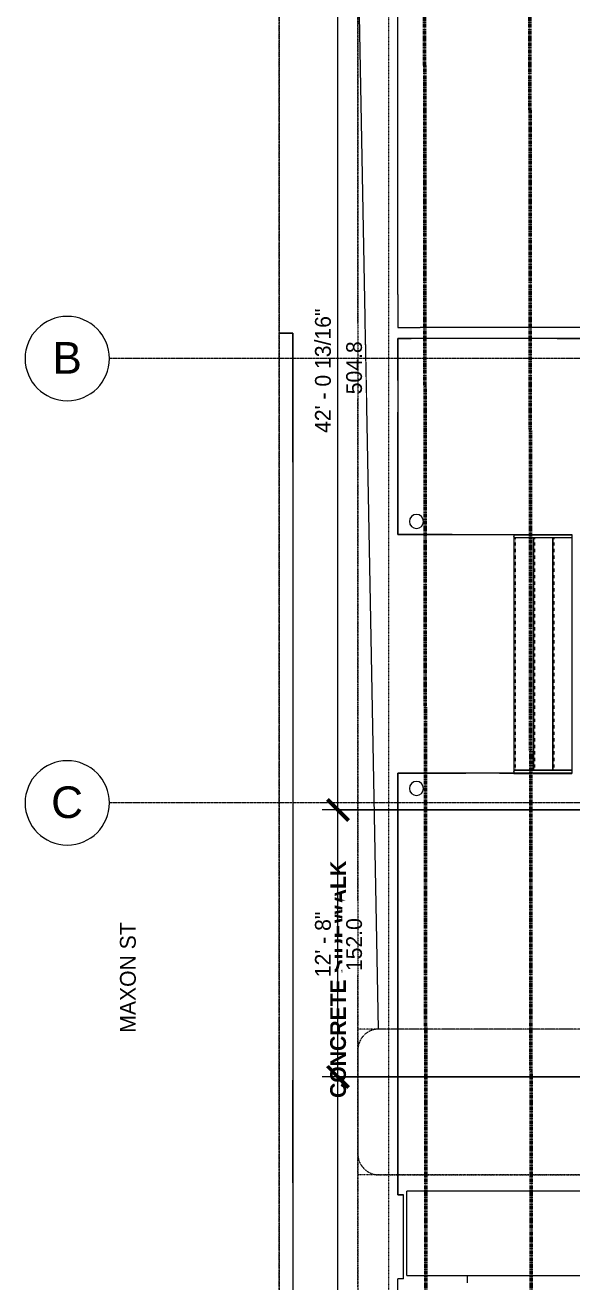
# Model space of a CAD drawing. Header units: inches. Extents: x -4266 to -1814, y 9706 to 12441.
# Drawn here: x -4217 to -3905, y 11009 to 11725 of the extents above; entities that cross this region are included whole.
import ezdxf

# ---------------------------------------------------------------- set-up
doc = ezdxf.new("R2010")
doc.units = ezdxf.units.IN
doc.header["$MEASUREMENT"] = 0
for name, pattern in [('Aligning Line 1_8_', [0.25, 0.125, -0.125]), ('Dash Dot 3_16_', [0.3125, 0.1875, -0.0625, 0, -0.0625]), ('Double Dash 3_8_', [1, 0.375, -0.125, 0.125, -0.125, 0.125, -0.125]), ('Grid Line 1_2_', [0.875, 0.5, -0.125, 0.125, -0.125]), ('Overhead 1_16_', [0.101562, 0.0625, -0.039062])]:
    doc.linetypes.add(name, pattern=pattern)
for name, color, linetype, lineweight in [('A-ANNO-DIMS', 211, 'Continuous', 9), ('A-ANNO-DIMS-96', 211, 'Continuous', 9), ('A-ANNO-NOTE', 131, 'Continuous', 9), ('A-ANNO-SYMB', 150, 'Continuous', 9), ('A-ANNO-SYMB-1', 150, 'Dash Dot 3_16_', 9), ('A-FLOR-HRAL-1', 7, 'Continuous', 9), ('A-WALL-4', 10, 'Continuous', 13), ('C-BLDG-PADS-2', 7, 'Continuous', 9), ('C-PROP-LINE-1', 250, 'Double Dash 3_8_', 50), ('C-TOPO', 7, 'Continuous', 9), ('E-LITE-EQPM-2', 7, 'Continuous', 9), ('G-ANNO-SYMB', 111, 'Aligning Line 1_8_', 9), ('G-ANNO-SYMB-1', 147, 'Aligning Line 1_8_', 9), ('G-ANNO-TEXT-1', 147, 'Continuous', 20), ('S-GRID-1', 1, 'Grid Line 1_2_', 9), ('S-GRID-IDEN', 1, 'Continuous', 9), ('S-GRID-IDEN-1', 147, 'Continuous', 9), ('S-STRS-1', 7, 'Continuous', 9), ('S-STRS-3', 7, 'Overhead 1_16_', 9)]:
    doc.layers.add(name, color=color, linetype=linetype, lineweight=lineweight)
doc.styles.add('Arial', font='arial.ttf', dxfattribs={"height": 18})
doc.styles.add('Century Gothic', font='ufonts.com_century-gothic.ttf', dxfattribs={"height": 9})
doc.styles.add('Century Gothic_B', font='GOTHICB.TTF', dxfattribs={"height": 9})
doc.dimstyles.new('OD__1_16__Tol__', dxfattribs={"dimscale": 12, "dimtxt": 9.397514, "dimasz": 1, "dimexe": 0.75, "dimexo": 0.5, "dimgap": 0.125, "dimtad": 1, "dimdec": 4, "dimrnd": 0.0625, "dimzin": 3, "dimdsep": 46, "dimlunit": 4, "dimtxsty": 'Century Gothic', "dimblk1": 'OBLIQUE', "dimblk2": 'OBLIQUE', "dimsah": 1, "dimcen": 0.09, "dimdle": 0.75, "dimazin": 0, "dimtfac": 1, "dimtdec": 4, "dimtix": 1, "dimtmove": 0, "dimatfit": 3, "dimfxl": 1, "dimtvp": 1, "dimtfill": 1, "dimfrac": 2, "dimtolj": 1, "dimtzin": 0, "dimarcsym": 2})

# ---------------------------------------------------------------- blocks, each defined once
blk = doc.blocks.new('DIMBLOCK15-FLOOR PLAN - 1ST FLOOR')
at = {"layer": 'A-ANNO-DIMS-96', "lineweight": 50}
for p, q in [((-4038.48, 11126.19), (-4044.48, 11132.19)), ((-4038.48, 11126.19), (-4032.48, 11120.19)), ((-4038.48, 10838.19), (-4044.48, 10844.19)), ((-4038.48, 10838.19), (-4032.48, 10832.19))]:
    blk.add_line(p, q, dxfattribs=at)
at = {"layer": 'A-ANNO-DIMS-96'}
for p, q in [((-3828.72, 11126.19), (-4047.48, 11126.19)), ((-4038.48, 10838.19), (-4038.48, 11126.19)), ((-4038.48, 11126.19), (-3828.72, 11126.19)), ((-3828.72, 10838.19), (-4047.48, 10838.19)), ((-4038.48, 10838.19), (-3828.72, 10838.19))]:
    blk.add_line(p, q, dxfattribs=at)
at = {"layer": 'A-ANNO-DIMS-96', "color": 0, "char_height": 9, "attachment_point": 1, "rotation": 90, "line_spacing_factor": 0.984502, "style": 'Century Gothic', "bg_fill": 3, "box_fill_scale": 1.25, "bg_fill_color": 256, "bg_fill_true_color": 13158600, "bg_fill_transparency": 0}
for s, insert, width in [('24\' - 0"', (-4051.52, 10962.95), 46.1821), ('288.0', (-4033.75, 10966.45), 37.7691)]:
    blk.add_mtext(s, dxfattribs=dict(at, insert=insert, width=width))
blk = doc.blocks.new('_Oblique')
at = {"color": 0, "linetype": 'ByBlock', "lineweight": -2}
blk.add_line((-0.5, -0.5), (0.5, 0.5), dxfattribs=at)
blk = doc.blocks.new('DIMBLOCK16-FLOOR PLAN - 1ST FLOOR')
at = {"layer": 'A-ANNO-DIMS-96', "lineweight": 50}
for p, q in [((-4038.48, 11278.16), (-4044.48, 11284.16)), ((-4038.48, 11278.16), (-4032.48, 11272.16)), ((-4038.48, 11126.19), (-4044.48, 11132.19)), ((-4038.48, 11126.19), (-4032.48, 11120.19))]:
    blk.add_line(p, q, dxfattribs=at)
at = {"layer": 'A-ANNO-DIMS-96'}
for p, q in [((-3832.41, 11278.16), (-4047.48, 11278.16)), ((-4038.48, 11126.19), (-4038.48, 11278.16)), ((-4038.48, 11278.16), (-3832.41, 11278.16)), ((-3828.72, 11126.19), (-4047.48, 11126.19)), ((-4038.48, 11126.19), (-3828.72, 11126.19))]:
    blk.add_line(p, q, dxfattribs=at)
at = {"layer": 'A-ANNO-DIMS-96', "color": 0, "char_height": 9, "attachment_point": 1, "rotation": 90, "line_spacing_factor": 0.984502, "style": 'Century Gothic', "bg_fill": 3, "box_fill_scale": 1.25, "bg_fill_color": 256, "bg_fill_true_color": 13158600, "bg_fill_transparency": 0}
for s, insert, width in [('12\' - 8"', (-4051.52, 11182.93), 46.1821), ('152.0', (-4033.75, 11186.44), 37.7691)]:
    blk.add_mtext(s, dxfattribs=dict(at, insert=insert, width=width))
blk = doc.blocks.new('DIMBLOCK17-FLOOR PLAN - 1ST FLOOR')
at = {"layer": 'A-ANNO-DIMS-96', "lineweight": 50}
for p, q in [((-4038.48, 11782.99), (-4044.48, 11788.99)), ((-4038.48, 11782.99), (-4032.48, 11776.99)), ((-4038.48, 11278.16), (-4044.48, 11284.16)), ((-4038.48, 11278.16), (-4032.48, 11272.16))]:
    blk.add_line(p, q, dxfattribs=at)
at = {"layer": 'A-ANNO-DIMS-96'}
for p, q in [((-3753.32, 11782.99), (-4047.48, 11782.99)), ((-4038.48, 11278.16), (-4038.48, 11782.99)), ((-4038.48, 11782.99), (-3753.32, 11782.99)), ((-3832.41, 11278.16), (-4047.48, 11278.16)), ((-4038.48, 11278.16), (-3832.41, 11278.16))]:
    blk.add_line(p, q, dxfattribs=at)
at = {"layer": 'A-ANNO-DIMS-96', "color": 0, "char_height": 9, "attachment_point": 1, "rotation": 90, "line_spacing_factor": 0.984502, "style": 'Century Gothic', "bg_fill": 3, "box_fill_scale": 1.25, "bg_fill_color": 256, "bg_fill_true_color": 13158600, "bg_fill_transparency": 0}
for s, insert, width in [('42\' - 0 13/16"', (-4051.52, 11492.84), 90.5741), ('504.8', (-4033.75, 11514.84), 37.7691)]:
    blk.add_mtext(s, dxfattribs=dict(at, insert=insert, width=width))

msp = doc.modelspace()

# ---------------------------------------------------------------- linework, layer by layer
at = {"layer": 'A-ANNO-SYMB-1'}
msp.add_line((-4071.96446, 12268.04045), (-4071.96446, 9718.24032), dxfattribs=at)
at = {"layer": 'C-TOPO'}
for p, q in [((-4072.00696, 11549.58911), (-4064.23425, 11549.58911)), ((-4064.23425, 11549.58911), (-4072.00696, 11549.58911)), ((-4064.23425, 11535.94116), (-4064.23425, 11549.58911)), ((-4064.23425, 11549.58911), (-4064.23425, 11535.94116)), ((-4064.23425, 11535.94116), (-4064.23425, 11476.2041)), ((-4064.23425, 11476.2041), (-4064.23425, 11535.94116)), ((-4064.23425, 11476.2041), (-4064.23425, 11245.42749)), ((-4064.23425, 11476.2041), (-4064.23425, 11245.42749)), ((-4064.23425, 11245.42749), (-4064.23425, 11124.39844)), ((-4064.23425, 11245.42749), (-4064.23425, 11124.39844)), ((-4064.23425, 11124.39844), (-4064.23425, 11108.97144)), ((-4064.23425, 11108.97144), (-4064.23425, 11124.39844)), ((-4064.23425, 11108.97144), (-4064.23425, 11065.88672)), ((-4064.23425, 11065.88672), (-4064.23425, 11108.97144)), ((-4064.23425, 11065.88672), (-4064.23425, 10832.08301)), ((-4064.23425, 11065.88672), (-4064.23425, 10832.08301))]:
    msp.add_line(p, q, dxfattribs=at)
at = {"layer": 'G-ANNO-SYMB'}
for p, q in [((-4027.08301, 11070.38095), (-4027.08301, 12280.10057)), ((-4027.08301, 9839.38186), (-4027.08301, 11153.42614)), ((-1910.89642, 11153.42614), (-4027.08301, 11153.42614)), ((-1910.89642, 11070.38095), (-4027.08301, 11070.38095))]:
    msp.add_line(p, q, dxfattribs=at)
at = {"layer": 'G-ANNO-SYMB-1'}
for p, q in [((-4071.96446, 9706.24032), (-4071.96446, 12280.10057)), ((-4071.96446, 9756.52836), (-4071.96446, 12280.05907))]:
    msp.add_line(p, q, dxfattribs=at)
at = {"layer": 'S-GRID-IDEN-1'}
for centre, start, end in [((-4192.71446, 11535.1894), 90, 270), ((-4192.71446, 11535.1894), 270, 90), ((-4192.71446, 11282.1894), 90, 270), ((-4192.71446, 11282.1894), 270, 90)]:
    msp.add_arc(centre, 24, start, end, dxfattribs=at)

# ---------------------------------------------------------------- texts
at = {"layer": 'A-ANNO-NOTE', "insert": (-4042.87128, 11114.16646), "char_height": 9, "width": 158.166, "attachment_point": 1, "rotation": 90, "style": 'Century Gothic_B'}
msp.add_mtext('CONCRETE SIDEWALK', dxfattribs=at)
at = {"layer": 'G-ANNO-TEXT-1', "insert": (-4162.65432, 11151.33786), "char_height": 9, "width": 78.78, "attachment_point": 1, "rotation": 90, "style": 'Century Gothic'}
msp.add_mtext('MAXON ST', dxfattribs=at)
at = {"layer": 'S-GRID-IDEN', "char_height": 18, "attachment_point": 1, "style": 'Arial'}
for s, insert, width in [('B', (-4201.1209, 11544.57022), 20.301), ('C', (-4201.87681, 11291.57022), 22.119)]:
    msp.add_mtext(s, dxfattribs=dict(at, insert=insert, width=width))

# ---------------------------------------------------------------- next in the draw order: dimensions: what is measured, and where the dimension line sits
at = {"layer": 'A-ANNO-DIMS'}
dim = msp.add_linear_dim(base=(-4038.48434, 11126.1894), p1=(-3822.72374, 10838.1894), p2=(-3822.72374, 11126.1894), angle=90, dimstyle='OD__1_16__Tol__', override={"dimpost": '<>\\X', "dimfxl": 288}, dxfattribs=at)
dim.commit()
dim.dimension.update_dxf_attribs({"geometry": 'DIMBLOCK15-FLOOR PLAN - 1ST FLOOR', "text_midpoint": (-4038.48434, 10982.1894)})

# ---------------------------------------------------------------- next in the draw order: linework, layer by layer
at = {"layer": 'A-ANNO-SYMB-1'}
msp.add_line((-4015.08301, 11070.38095), (-1883.64479, 11070.38095), dxfattribs=at)
msp.add_arc((-4015.08301, 11082.38095), 12, 180, 270, dxfattribs=at)
at = {"layer": 'A-WALL-4'}
for q in [(-3831.82374, 11013.1144), (-3964.84874, 11008.8644)]:
    msp.add_line((-3964.84874, 11013.1144), q, dxfattribs=at)
at = {"layer": 'C-BLDG-PADS-2'}
for p, q in [((-3952.7027, 11061.1144), (-3998.87474, 11061.1144)), ((-3998.87474, 11013.1144), (-3964.84874, 11013.1144))]:
    msp.add_line(p, q, dxfattribs=at)
at = {"layer": 'C-TOPO'}
for p, q in [((-4004.23425, 11104.29639), (-4004.23425, 11101.07446)), ((-4004.23425, 11101.07446), (-4004.23425, 11104.29639)), ((-4004.23425, 11092.0752), (-4004.23425, 11101.07446)), ((-4004.23425, 11101.07446), (-4004.23425, 11092.0752)), ((-4004.23425, 11092.0752), (-4004.23425, 11059.11475)), ((-4004.23425, 11059.11475), (-4004.23425, 11092.0752)), ((-4001.12366, 11059.11475), (-4004.23425, 11059.11475)), ((-4004.23425, 11059.11475), (-4001.12366, 11059.11475)), ((-4001.12366, 11011.11475), (-4001.12366, 11059.11475)), ((-4001.12366, 11011.11475), (-4001.12366, 11059.11475)), ((-3998.87474, 11061.11426), (-3999.22375, 11061.11426)), ((-3999.22375, 11013.11426), (-3999.22375, 11061.11426)), ((-3938.07935, 11061.11426), (-3952.70298, 11061.11426)), ((-3936.58923, 11061.11426), (-3938.07935, 11061.11426)), ((-3885.92358, 11061.11426), (-3936.58923, 11061.11426)), ((-3999.22375, 11013.11426), (-3998.87474, 11013.11426)), ((-4001.12366, 11011.11475), (-4004.23425, 11011.11475)), ((-4004.23425, 10874.58911), (-4004.23425, 11011.11475)), ((-4004.23425, 10874.58911), (-4004.23425, 11011.11475)), ((-4001.12366, 11011.11475), (-4004.23425, 11011.11475))]:
    msp.add_line(p, q, dxfattribs=at)

# ---------------------------------------------------------------- next in the draw order: dimensions: what is measured, and where the dimension line sits
at = {"layer": 'A-ANNO-DIMS'}
dim = msp.add_linear_dim(base=(-4038.48434, 11278.1644), p1=(-3822.72374, 11126.1894), p2=(-3826.41124, 11278.1644), angle=90, dimstyle='OD__1_16__Tol__', override={"dimpost": '<>\\X', "dimfxl": 152.01973}, dxfattribs=at)
dim.commit()
dim.dimension.update_dxf_attribs({"geometry": 'DIMBLOCK16-FLOOR PLAN - 1ST FLOOR', "text_midpoint": (-4038.48434, 11202.1769)})

# ---------------------------------------------------------------- next in the draw order: linework, layer by layer
at = {"layer": 'A-ANNO-SYMB-1'}
for p, q in [((-1883.64479, 11153.42614), (-4015.08301, 11153.42614)), ((-4027.08301, 11141.42614), (-4027.08301, 9851.38186))]:
    msp.add_line(p, q, dxfattribs=at)
msp.add_arc((-4015.08301, 11141.42614), 12, 90, 180, dxfattribs=at)
at = {"layer": 'C-TOPO'}
for p, q in [((-4004.23425, 11104.29639), (-4004.23425, 11242.02686)), ((-4004.23425, 11242.02686), (-4004.23425, 11104.29639))]:
    msp.add_line(p, q, dxfattribs=at)

# ---------------------------------------------------------------- next in the draw order: dimensions: what is measured, and where the dimension line sits
at = {"layer": 'A-ANNO-DIMS'}
dim = msp.add_linear_dim(base=(-4038.48434, 11782.9894), p1=(-3826.41124, 11278.1644), p2=(-3747.32374, 11782.9894), angle=90, dimstyle='OD__1_16__Tol__', override={"dimpost": '<>\\X', "dimfxl": 510.982498}, dxfattribs=at)
dim.commit()
dim.dimension.update_dxf_attribs({"geometry": 'DIMBLOCK17-FLOOR PLAN - 1ST FLOOR', "text_midpoint": (-4038.48434, 11530.5769)})

# ---------------------------------------------------------------- next in the draw order: linework, layer by layer
at = {"layer": 'A-ANNO-SYMB'}
msp.add_line((-4015.30955, 11153.424), (-4036.96942, 12300.5788), dxfattribs=at)
at = {"layer": 'A-ANNO-SYMB-1'}
msp.add_line((-4027.08301, 12269.42614), (-4027.08301, 11082.38095), dxfattribs=at)
at = {"layer": 'A-FLOR-HRAL-1'}
for p, q in [((-3905.12374, 11434.7394), (-3938.12374, 11434.7394)), ((-3938.12374, 11434.7394), (-3938.12374, 11433.2394)), ((-3938.12374, 11434.7394), (-3905.12374, 11434.7394)), ((-3905.12374, 11434.7394), (-3905.12374, 11433.2394)), ((-3938.12374, 11433.2394), (-3905.12374, 11433.2394)), ((-3938.12374, 11433.2394), (-3905.12374, 11433.2394)), ((-3905.12374, 11300.7394), (-3938.12374, 11300.7394)), ((-3938.12374, 11300.7394), (-3938.12374, 11299.2394)), ((-3938.12374, 11300.7394), (-3905.12374, 11300.7394)), ((-3938.12374, 11299.2394), (-3905.12374, 11299.2394)), ((-3938.12374, 11299.2394), (-3905.12374, 11299.2394)), ((-3905.12374, 11300.7394), (-3905.12374, 11299.2394))]:
    msp.add_line(p, q, dxfattribs=at)
at = {"layer": 'A-FLOR-HRAL-1', "flags": 128}
for points in [[(-3938.12374, 11433.91187), (-3938.12374, 11433.9894), (-3938.12374, 11434.06692)], [(-3905.12374, 11434.06692), (-3905.12374, 11433.9894), (-3905.12374, 11433.91187)], [(-3938.12374, 11299.91187), (-3938.12374, 11299.9894), (-3938.12374, 11300.06692)], [(-3905.12374, 11300.06692), (-3905.12374, 11299.9894), (-3905.12374, 11299.91187)]]:
    msp.add_lwpolyline(points, dxfattribs=at)
at = {"layer": 'C-PROP-LINE-1'}
for p, q in [((-3989.61052, 12268.68951), (-3987.00617, 9767.3363)), ((-3929.52303, 12184.68951), (-3927.0955, 9853.16749))]:
    msp.add_line(p, q, dxfattribs=at)
at = {"layer": 'C-TOPO'}
for p, q in [((-4004.24817, 11571.6731), (-4004.24817, 11748.18311)), ((-4004.24817, 11571.6731), (-4004.24817, 11552.90186)), ((-4004.24817, 11552.90186), (-3998.55212, 11552.90186)), ((-3998.55212, 11552.90186), (-3991.66223, 11552.90186)), ((-3965.48071, 11552.90186), (-3991.66223, 11552.90186)), ((-3957.98694, 11552.90186), (-3965.48071, 11552.90186)), ((-3911.85315, 11552.90186), (-3957.98694, 11552.90186)), ((-3899.64478, 11552.90186), (-3911.85315, 11552.90186)), ((-3996.63684, 11546.58911), (-4004.23425, 11546.58911)), ((-4004.23425, 11522.7334), (-4004.23425, 11546.58911)), ((-4004.23425, 11546.58911), (-4004.23425, 11522.7334)), ((-4004.23425, 11546.58911), (-3996.63684, 11546.58911)), ((-3969.34827, 11546.58911), (-3996.63684, 11546.58911)), ((-3969.34827, 11546.58911), (-3996.63684, 11546.58911)), ((-3961.53772, 11546.58911), (-3969.34827, 11546.58911)), ((-3961.53772, 11546.58911), (-3969.34827, 11546.58911)), ((-3913.45313, 11546.58911), (-3961.53772, 11546.58911)), ((-3913.45313, 11546.58911), (-3961.53772, 11546.58911)), ((-3858.52771, 11546.58911), (-3913.45313, 11546.58911)), ((-3913.45313, 11546.58911), (-3858.52771, 11546.58911)), ((-4004.23425, 11522.7334), (-4004.23425, 11504.64844)), ((-4004.23425, 11522.7334), (-4004.23425, 11504.64844)), ((-4004.23425, 11504.64844), (-4004.23425, 11434.98926)), ((-4004.23425, 11434.98926), (-4004.23425, 11504.64844)), ((-3973.41797, 11434.98926), (-4004.23425, 11434.98926)), ((-4004.23425, 11434.98926), (-3973.41797, 11434.98926)), ((-3973.41797, 11434.98926), (-3938.12374, 11434.98926)), ((-3973.41797, 11434.98926), (-3938.12374, 11434.98926)), ((-4004.23425, 11242.02686), (-4004.23425, 11299.0144)), ((-3965.51843, 11299.0144), (-4004.23425, 11299.0144)), ((-4004.23425, 11299.0144), (-3965.51843, 11299.0144)), ((-4004.23425, 11299.0144), (-4004.23425, 11242.02686)), ((-3946.3136, 11299.0144), (-3965.51843, 11299.0144)), ((-3946.3136, 11299.0144), (-3965.51843, 11299.0144)), ((-3938.12374, 11299.0144), (-3946.3136, 11299.0144)), ((-3946.3136, 11299.0144), (-3938.12374, 11299.0144))]:
    msp.add_line(p, q, dxfattribs=at)
at = {"layer": 'E-LITE-EQPM-2'}
for centre, start, end in [((-3993.71562, 11442.41957), 0, 180), ((-3993.71562, 11442.41957), 180, 0), ((-3993.71562, 11290.41957), 0, 180), ((-3993.71562, 11290.41957), 180, 0)]:
    msp.add_arc(centre, 4, start, end, dxfattribs=at)
at = {"layer": 'G-ANNO-SYMB-1'}
msp.add_line((-4009.5295, 9846.2766), (-4009.5295, 12240.74859), dxfattribs=at)
at = {"layer": 'S-GRID-1'}
for p, q in [((-1814.20638, 11535.1894), (-4168.71446, 11535.1894)), ((-1814.20638, 11282.1894), (-4168.71446, 11282.1894))]:
    msp.add_line(p, q, dxfattribs=at)
at = {"layer": 'S-STRS-1'}
for p, q in [((-3938.12374, 11434.9894), (-3938.12374, 11434.7394)), ((-3938.12374, 11434.9894), (-3927.12374, 11434.9894)), ((-3927.12374, 11434.9894), (-3916.12374, 11434.9894)), ((-3927.12374, 11434.9894), (-3927.12374, 11434.7394)), ((-3916.12374, 11434.9894), (-3905.12374, 11434.9894)), ((-3916.12374, 11434.9894), (-3916.12374, 11434.7394)), ((-3905.12374, 11434.9894), (-3905.12374, 11434.7394)), ((-3938.12374, 11433.2394), (-3938.12374, 11300.7394)), ((-3927.12374, 11433.2394), (-3927.12374, 11300.7394)), ((-3916.12374, 11433.2394), (-3916.12374, 11300.7394)), ((-3905.12374, 11433.2394), (-3905.12374, 11300.7394)), ((-3938.12374, 11299.2394), (-3938.12374, 11298.9894)), ((-3938.12374, 11298.9894), (-3928.50546, 11298.9894)), ((-3927.12374, 11299.2394), (-3927.12374, 11298.9894)), ((-3927.12374, 11298.9894), (-3916.12374, 11298.9894)), ((-3916.12374, 11299.2394), (-3916.12374, 11298.9894)), ((-3916.12374, 11298.9894), (-3905.12374, 11298.9894)), ((-3905.12374, 11299.2394), (-3905.12374, 11298.9894))]:
    msp.add_line(p, q, dxfattribs=at)
at = {"layer": 'S-STRS-3'}
for p, q in [((-3937.37374, 11434.9894), (-3937.37374, 11434.7394)), ((-3926.37374, 11434.9894), (-3926.37374, 11434.7394)), ((-3915.37374, 11434.9894), (-3915.37374, 11434.7394)), ((-3937.37374, 11433.2394), (-3937.37374, 11300.7394)), ((-3926.37374, 11433.2394), (-3926.37374, 11300.7394)), ((-3915.37374, 11433.2394), (-3915.37374, 11300.7394)), ((-3937.37374, 11299.2394), (-3937.37374, 11298.9894)), ((-3926.37374, 11299.2394), (-3926.37374, 11298.9894)), ((-3915.37374, 11299.2394), (-3915.37374, 11298.9894))]:
    msp.add_line(p, q, dxfattribs=at)

doc.saveas('drawing.dxf')
